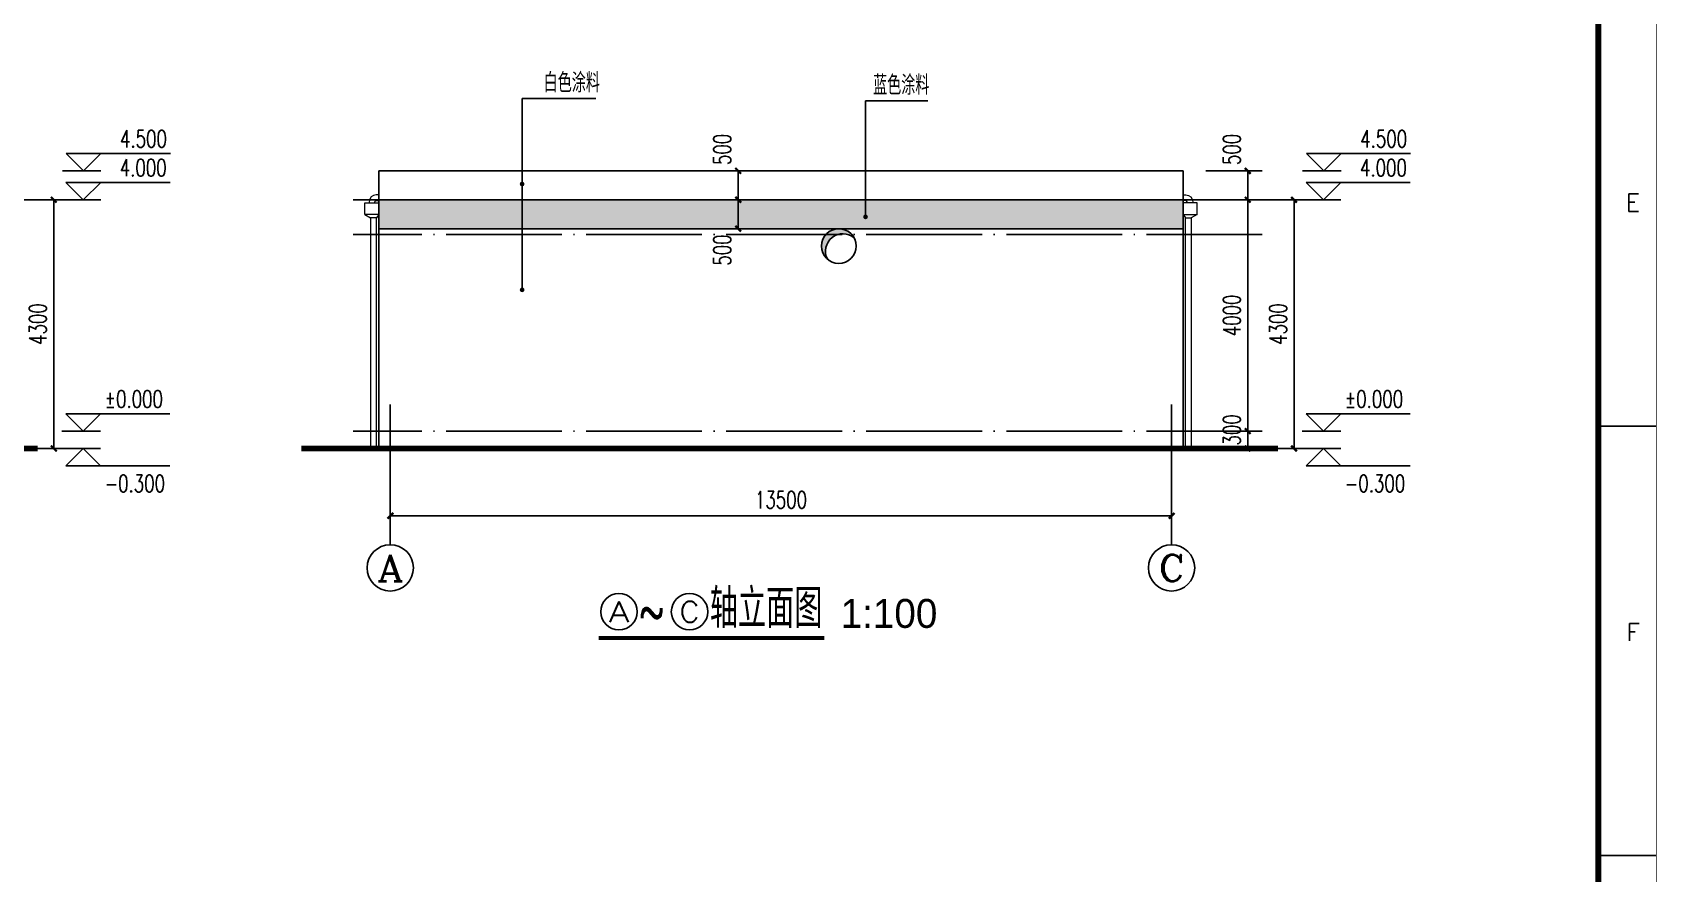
# Model space of a CAD drawing. Header units: millimetres. Extents: x 520869 to 643785, y -152849 to 11200.
# Drawn here: x 593741 to 621802, y -138286 to -123743 of the extents above; entities that cross this region are included whole.
import ezdxf
from ezdxf.enums import TextEntityAlignment as Align

# ---------------------------------------------------------------- set-up
doc = ezdxf.new("R2010")
doc.units = ezdxf.units.MM
doc.header["$LTSCALE"] = 1000
doc.linetypes.add('CENTER', pattern=[2, 1.25, -0.25, 0.25, -0.25])
doc.linetypes.add('DOTE', pattern=[2.42, 2, -0.2, 0.02, -0.2])
doc.layers.get('0').update_dxf_attribs({"color": 8})
doc.layers.get('DEFPOINTS').update_dxf_attribs({"color": 8})
for name, color, linetype in [('3T_WOOD', 8, 'Continuous'), ('AXIS', 8, 'Continuous'), ('AXIS_TEXT', 8, 'Continuous'), ('D', 8, 'Continuous'), ('DIM_LEAD', 8, 'Continuous'), ('DIM_SYMB', 8, 'Continuous'), ('DOTE', 8, 'CENTER'), ('PUB_DIM', 8, 'Continuous'), ('PUB_TEXT', 8, 'Continuous'), ('WALL', 8, 'Continuous'), ('填充', 8, 'Continuous')]:
    doc.layers.add(name, color=color, linetype=linetype)
doc.layers.add('常规模型', color=8, linetype='Continuous', lineweight=18)
doc.styles.add('_TCH_AXIS', font='COMPLEX', dxfattribs={"bigfont": 'GBCBIG'})
doc.styles.add('_TCH_DIM', font='SIMPLEX', dxfattribs={"bigfont": 'GBCBIG'})
doc.styles.add('_TCH_DIM_T3', font='SIMPLEX', dxfattribs={"width": 0.705882, "bigfont": 'GBCBIG'})
doc.styles.add('HZTXT', font='haiwenrs.shx', dxfattribs={"bigfont": 'haiwenhz.shx'})
doc.styles.get("Standard").update_dxf_attribs({"font": 'txt', "bigfont": 'gbcbig.shx'})
doc.dimstyles.new('_TCH_ARCH&&100', dxfattribs={"dimtxt": 297.5, "dimasz": 100, "dimexe": 250, "dimexo": 300, "dimgap": 126.25, "dimtad": 1, "dimdec": 0, "dimzin": 0, "dimdsep": 46, "dimtxsty": '_TCH_DIM_T3', "dimblk": 'ARCHTICK', "dimcen": 0.09, "dimclrt": 7, "dimazin": 2, "dimtfac": 1, "dimtdec": 0, "dimtix": 1, "dimtmove": 2, "dimatfit": 3, "dimfxl": 0, "dimtolj": 1, "dimtzin": 0, "dimarcsym": 0})

# ---------------------------------------------------------------- blocks, each defined once
blk = doc.blocks.new('GEDI_WK_A1')
at = {"color": 3}
for p, q in [((831, 222.75), (841, 222.75)), ((831, 148.5), (841, 148.5))]:
    blk.add_line(p, q, dxfattribs=at)
for points, const_width in [([(0, 0), (841, 0), (841, 594), (0, 594)], 0.1), ([(25, 10), (831, 10), (831, 584), (25, 584)], 1)]:
    blk.add_lwpolyline(points, close=True, dxfattribs=dict(at, const_width=const_width))
for s, p in [('E', (837, 259.88)), ('F', (837, 185.62))]:
    blk.add_text(s, height=3, dxfattribs=at).set_placement(p, align=Align.CENTER)
blk = doc.blocks.new('dfasdf')
at = {"layer": '常规模型'}
for p, q in [((60462, 62812), (60702, 62812)), ((60462, 62612), (60462, 62812)), ((60702, 62612), (60462, 62612)), ((60462, 62612), (60562, 62552)), ((60537, 62832), (60537, 62812)), ((60637, 62812), (60637, 62832)), ((60657, 62852), (60702, 62852)), ((60702, 62612), (60662, 62552)), ((60562, 62552), (60562, 62452)), ((60662, 62552), (60562, 62552)), ((60562, 62452), (60562, 62152)), ((60662, 62452), (60662, 62552)), ((60662, 62152), (60662, 62452)), ((60562, 62152), (60562, 58566)), ((60662, 58566), (60662, 62152))]:
    blk.add_line(p, q, dxfattribs=at)
for radius in [120, 20]:
    blk.add_arc((60657, 62832), radius, 90, 180, dxfattribs=at)
blk = doc.blocks.new('_ArchTick')
at = {"color": 0, "linetype": 'ByBlock', "const_width": 0.4}
blk.add_lwpolyline([(-0.5, -0.5), (0.5, 0.5)], dxfattribs=at)
blk = doc.blocks.new('*D45')
at = {"layer": 'DEFPOINTS', "color": 0, "transparency": 16777216}
for p in [(605934, -126636), (606674, -126636), (606674, -127136)]:
    blk.add_point(p, dxfattribs=at)
at = {"layer": 'PUB_DIM', "color": 0, "lineweight": -2, "transparency": 16777216}
for p, q in [((606374, -126636), (605684, -126636)), ((605934, -127136), (605934, -126636)), ((606374, -127136), (605684, -127136))]:
    blk.add_line(p, q, dxfattribs=at)
at = {"layer": 'PUB_DIM', "color": 0, "lineweight": -2, "transparency": 16777216, "xscale": 100, "yscale": 100, "zscale": 100}
for p, rotation in [((605934, -126636), 90), ((605934, -127136), 270)]:
    blk.add_blockref('_ArchTick', p, dxfattribs=dict(at, rotation=rotation))
at = {"layer": 'PUB_DIM', "color": 7, "transparency": 16777216, "insert": (605659, -127506), "char_height": 297.5, "attachment_point": 5, "rotation": 90, "style": '_TCH_DIM_T3'}
blk.add_mtext('\\A1;500', dxfattribs=at)
blk = doc.blocks.new('*D46')
at = {"layer": 'DEFPOINTS', "color": 0, "transparency": 16777216}
for p in [(605934, -126136), (606674, -126136), (606674, -126636)]:
    blk.add_point(p, dxfattribs=at)
at = {"layer": 'PUB_DIM', "color": 0, "lineweight": -2, "transparency": 16777216}
for p, q in [((606374, -126136), (605684, -126136)), ((605934, -126636), (605934, -126136)), ((606374, -126636), (605684, -126636))]:
    blk.add_line(p, q, dxfattribs=at)
at = {"layer": 'PUB_DIM', "color": 0, "lineweight": -2, "transparency": 16777216, "xscale": 100, "yscale": 100, "zscale": 100}
for p, rotation in [((605934, -126136), 90), ((605934, -126636), 270)]:
    blk.add_blockref('_ArchTick', p, dxfattribs=dict(at, rotation=rotation))
at = {"layer": 'PUB_DIM', "color": 7, "transparency": 16777216, "insert": (605659, -125766), "char_height": 297.5, "attachment_point": 5, "rotation": 90, "style": '_TCH_DIM_T3'}
blk.add_mtext('\\A1;500', dxfattribs=at)
blk = doc.blocks.new('*D49')
at = {"layer": 'DEFPOINTS', "color": 0, "transparency": 16777216}
for p in [(599924, -131748), (613424, -131748), (613424, -132100)]:
    blk.add_point(p, dxfattribs=at)
at = {"layer": 'PUB_DIM', "color": 0, "lineweight": -2, "transparency": 16777216}
for p, q in [((599924, -132048), (599924, -132350)), ((599924, -132100), (613424, -132100)), ((613424, -132048), (613424, -132350))]:
    blk.add_line(p, q, dxfattribs=at)
at = {"layer": 'PUB_DIM', "color": 0, "lineweight": -2, "transparency": 16777216, "xscale": 100, "yscale": 100, "zscale": 100, "rotation": 180}
blk.add_blockref('_ArchTick', (599924, -132100), dxfattribs=at)
at = {"layer": 'PUB_DIM', "color": 0, "lineweight": -2, "transparency": 16777216, "xscale": 100, "yscale": 100, "zscale": 100}
blk.add_blockref('_ArchTick', (613424, -132100), dxfattribs=at)
at = {"layer": 'PUB_DIM', "color": 7, "transparency": 16777216, "insert": (606674, -131825), "char_height": 297.5, "attachment_point": 5, "style": '_TCH_DIM_T3'}
blk.add_mtext('\\A1;13500', dxfattribs=at)
blk = doc.blocks.new('*D50')
at = {"layer": 'DEFPOINTS', "color": 0, "transparency": 16777216}
for p in [(614105, -126636), (615539, -126636), (614105, -130936)]:
    blk.add_point(p, dxfattribs=at)
at = {"layer": 'PUB_DIM', "color": 0, "lineweight": -2, "transparency": 16777216}
for p, q in [((614405, -126636), (615789, -126636)), ((615539, -130936), (615539, -126636)), ((614405, -130936), (615789, -130936))]:
    blk.add_line(p, q, dxfattribs=at)
at = {"layer": 'PUB_DIM', "color": 0, "lineweight": -2, "transparency": 16777216, "xscale": 100, "yscale": 100, "zscale": 100}
for p, rotation in [((615539, -126636), 90), ((615539, -130936), 270)]:
    blk.add_blockref('_ArchTick', p, dxfattribs=dict(at, rotation=rotation))
at = {"layer": 'PUB_DIM', "color": 7, "transparency": 16777216, "insert": (615264, -128786), "char_height": 297.5, "attachment_point": 5, "rotation": 90, "style": '_TCH_DIM_T3'}
blk.add_mtext('\\A1;4300', dxfattribs=at)
blk = doc.blocks.new('*D51')
at = {"layer": 'DEFPOINTS', "color": 0, "transparency": 16777216}
for p in [(613714, -126136), (614739, -126136), (613714, -126636)]:
    blk.add_point(p, dxfattribs=at)
at = {"layer": 'PUB_DIM', "color": 0, "lineweight": -2, "transparency": 16777216}
for p, q in [((614014, -126136), (614989, -126136)), ((614739, -126636), (614739, -126136)), ((614014, -126636), (614989, -126636))]:
    blk.add_line(p, q, dxfattribs=at)
at = {"layer": 'PUB_DIM', "color": 0, "lineweight": -2, "transparency": 16777216, "xscale": 100, "yscale": 100, "zscale": 100}
for p, rotation in [((614739, -126136), 90), ((614739, -126636), 270)]:
    blk.add_blockref('_ArchTick', p, dxfattribs=dict(at, rotation=rotation))
at = {"layer": 'PUB_DIM', "color": 7, "transparency": 16777216, "insert": (614464, -125766), "char_height": 297.5, "attachment_point": 5, "rotation": 90, "style": '_TCH_DIM_T3'}
blk.add_mtext('\\A1;500', dxfattribs=at)
blk = doc.blocks.new('*D52')
at = {"layer": 'DEFPOINTS', "color": 0, "transparency": 16777216}
for p in [(613714, -126636), (614739, -126636), (613714, -130636)]:
    blk.add_point(p, dxfattribs=at)
at = {"layer": 'PUB_DIM', "color": 0, "lineweight": -2, "transparency": 16777216}
for p, q in [((614014, -126636), (614989, -126636)), ((614739, -130636), (614739, -126636)), ((614014, -130636), (614989, -130636))]:
    blk.add_line(p, q, dxfattribs=at)
at = {"layer": 'PUB_DIM', "color": 0, "lineweight": -2, "transparency": 16777216, "xscale": 100, "yscale": 100, "zscale": 100}
for p, rotation in [((614739, -126636), 90), ((614739, -130636), 270)]:
    blk.add_blockref('_ArchTick', p, dxfattribs=dict(at, rotation=rotation))
at = {"layer": 'PUB_DIM', "color": 7, "transparency": 16777216, "insert": (614464, -128636), "char_height": 297.5, "attachment_point": 5, "rotation": 90, "style": '_TCH_DIM_T3'}
blk.add_mtext('\\A1;4000', dxfattribs=at)
blk = doc.blocks.new('*D53')
at = {"layer": 'DEFPOINTS', "color": 0, "transparency": 16777216}
for p in [(613714, -130636), (614739, -130636), (613714, -130936)]:
    blk.add_point(p, dxfattribs=at)
at = {"layer": 'PUB_DIM', "color": 0, "lineweight": -2, "transparency": 16777216}
for p, q in [((614014, -130636), (614989, -130636)), ((614739, -130936), (614739, -130636)), ((614014, -130936), (614989, -130936))]:
    blk.add_line(p, q, dxfattribs=at)
at = {"layer": 'PUB_DIM', "color": 0, "lineweight": -2, "transparency": 16777216, "xscale": 100, "yscale": 100, "zscale": 100}
for p, rotation in [((614739, -130636), 90), ((614739, -130936), 270)]:
    blk.add_blockref('_ArchTick', p, dxfattribs=dict(at, rotation=rotation))
at = {"layer": 'PUB_DIM', "color": 7, "transparency": 16777216, "insert": (614464, -130616), "char_height": 297.5, "attachment_point": 5, "rotation": 90, "style": '_TCH_DIM_T3'}
blk.add_mtext('\\A1;300', dxfattribs=at)
blk = doc.blocks.new('*D55')
at = {"layer": 'DEFPOINTS', "color": 0, "transparency": 16777216}
for p in [(592676, -126636), (594109, -126636), (592676, -130936)]:
    blk.add_point(p, dxfattribs=at)
at = {"layer": 'PUB_DIM', "color": 0, "lineweight": -2, "transparency": 16777216}
for p, q in [((592976, -126636), (594359, -126636)), ((594109, -130936), (594109, -126636)), ((592976, -130936), (594359, -130936))]:
    blk.add_line(p, q, dxfattribs=at)
at = {"layer": 'PUB_DIM', "color": 0, "lineweight": -2, "transparency": 16777216, "xscale": 100, "yscale": 100, "zscale": 100}
for p, rotation in [((594109, -126636), 90), ((594109, -130936), 270)]:
    blk.add_blockref('_ArchTick', p, dxfattribs=dict(at, rotation=rotation))
at = {"layer": 'PUB_DIM', "color": 7, "transparency": 16777216, "insert": (593834, -128786), "char_height": 297.5, "attachment_point": 5, "rotation": 90, "style": '_TCH_DIM_T3'}
blk.add_mtext('\\A1;4300', dxfattribs=at)

msp = doc.modelspace()

# ---------------------------------------------------------------- hatches: boundary and pattern name
at = {"layer": 'D'}
h = msp.add_hatch(color=256, dxfattribs=at)
h.paths.add_polyline_path([(607450.1, -127235.9), (607657.2, -127235.9, -0.1465193), (607829.3, -127235.9), (607897.4, -127235.9, 0.4472136)])
h.paths.add_polyline_path([(607657.2, -127235.9), (607450.1, -127235.9, 0.1844831), (607373.7, -127435.9, 0.2181438), (607477.8, -127663.1, -0.4721721)])
at = {"layer": '填充'}
h = msp.add_hatch(dxfattribs=at)
h.set_pattern_fill('松散材料', color=256, scale=30, style=0)
h.set_pattern_definition([(0, (116748.066, 66544.953), (28.125, 56.25), [0, -56.25])])
h.paths.add_polyline_path([(613623.7, -127135.9), (613623.7, -126635.9), (599723.7, -126635.9), (599723.7, -127135.9)])

# ---------------------------------------------------------------- linework, layer by layer
at = {"layer": '3T_WOOD'}
for p, q in [((599723.7, -126635.9), (613623.7, -126635.9)), ((599723.7, -127135.9), (613623.7, -127135.9))]:
    msp.add_line(p, q, dxfattribs=at)
at = {"layer": 'AXIS'}
for p, q in [((599923.7, -130175.9), (599923.7, -132601.9)), ((613423.7, -130175.9), (613423.7, -132601.9))]:
    msp.add_line(p, q, dxfattribs=at)
for centre in [(599923.7, -133001.9), (613423.7, -133001.9)]:
    msp.add_circle(centre, 400, dxfattribs=at)
at = {"layer": 'D'}
msp.add_circle((607673.7, -127435.9), 300, dxfattribs=at)
msp.add_arc((607743.3, -127523.3), 300, 49.22374, 207.77275, dxfattribs=at)
at = {"layer": 'DIM_LEAD'}
for p, q in [((602201.4, -128193.9), (602201.4, -124885.7)), ((602201.4, -126364.3), (602201.4, -124885.7)), ((602201.4, -128193.9), (602201.4, -124885.7)), ((602201.4, -124885.7), (603474.8, -124885.7)), ((608134.9, -126932.1), (608134.9, -124926.4)), ((608134.9, -124926.4), (609211.5, -124926.4))]:
    msp.add_line(p, q, dxfattribs=at)
at = {"layer": 'DIM_LEAD', "const_width": 40}
for points in [[(602201.4, -126384.3, 1), (602201.4, -126344.3, 1)], [(608134.9, -126952.1, 1), (608134.9, -126912.1, 1)], [(602201.4, -128213.9, 1), (602201.4, -128173.9, 1)], [(602201.4, -128213.9, 1), (602201.4, -128173.9, 1)]]:
    msp.add_lwpolyline(points, format="xyb", close=True, dxfattribs=at)
at = {"layer": 'DIM_SYMB', "const_width": 70}
msp.add_lwpolyline([(603524.1, -134213.9), (607423.5, -134213.9)], dxfattribs=at)
at = {"layer": 'DOTE', "linetype": 'DOTE'}
for p, q in [((614988.5, -126635.9), (599280.7, -126635.9)), ((614988.5, -127235.9), (599280.7, -127235.9)), ((614988.5, -130635.9), (599280.7, -130635.9))]:
    msp.add_line(p, q, dxfattribs=at)
at = {"layer": 'PUB_DIM'}
for p, q in [((594624, -126135.9), (594324, -125835.9)), ((594324, -125835.9), (596124, -125835.9)), ((594624, -126135.9), (594924, -125835.9)), ((616053, -126135.9), (615753, -125835.9)), ((615753, -125835.9), (617553, -125835.9)), ((616053, -126135.9), (616353, -125835.9)), ((594257.5, -126135.9), (594924, -126135.9)), ((615686.5, -126135.9), (616353, -126135.9)), ((594619.5, -126635.9), (594319.5, -126335.9)), ((594319.5, -126335.9), (596119.5, -126335.9)), ((594619.5, -126635.9), (594919.5, -126335.9)), ((616048.5, -126635.9), (615748.5, -126335.9)), ((615748.5, -126335.9), (617548.5, -126335.9)), ((616048.5, -126635.9), (616348.5, -126335.9)), ((594253, -126635.9), (594919.5, -126635.9)), ((615682, -126635.9), (616348.5, -126635.9)), ((594617, -130635.9), (594317, -130335.9)), ((594317, -130335.9), (596117, -130335.9)), ((594617, -130635.9), (594917, -130335.9)), ((616046, -130635.9), (615746, -130335.9)), ((615746, -130335.9), (617546, -130335.9)), ((616046, -130635.9), (616346, -130335.9)), ((594250.5, -130635.9), (594917, -130635.9)), ((615679.5, -130635.9), (616346, -130635.9)), ((594250.5, -130935.9), (594917, -130935.9)), ((594617, -130935.9), (594317, -131235.9)), ((594617, -130935.9), (594917, -131235.9)), ((615679.5, -130935.9), (616346, -130935.9)), ((616046, -130935.9), (615746, -131235.9)), ((616046, -130935.9), (616346, -131235.9)), ((594317, -131235.9), (596117, -131235.9)), ((615746, -131235.9), (617546, -131235.9))]:
    msp.add_line(p, q, dxfattribs=at)
at = {"layer": 'PUB_TEXT'}
for centre in [(603874.1, -133758.9), (605094.1, -133758.9)]:
    msp.add_circle(centre, 315, dxfattribs=at)
at = {"layer": 'WALL'}
for p, q in [((599723.7, -126135.9), (599723.7, -130935.9)), ((599723.7, -126135.9), (613623.7, -126135.9)), ((613623.7, -126135.9), (613623.7, -130935.9))]:
    msp.add_line(p, q, dxfattribs=at)
at = {"layer": 'WALL', "const_width": 100}
for points in [[(576957.8, -130935.9), (593831.8, -130935.9)], [(598386.8, -130935.9), (615260.8, -130935.9)]]:
    msp.add_lwpolyline(points, dxfattribs=at)
at = {"layer": '常规模型'}
for p, q in [((599723.7, -126550.1), (599678.7, -126550.1)), ((613623.7, -126550.1), (613668.7, -126550.1))]:
    msp.add_line(p, q, dxfattribs=at)

# ---------------------------------------------------------------- block references
at = {"xscale": 100, "yscale": 100, "zscale": 100}
msp.add_blockref('GEDI_WK_A1', (537697.3, -152824.2), dxfattribs=at)
at = {"layer": 'D'}
msp.add_blockref('dfasdf', (539021.7, -189502.1), dxfattribs=at)
at = {"layer": 'D', "xscale": -1}
msp.add_blockref('dfasdf', (674325.8, -189502.1), dxfattribs=at)

# ---------------------------------------------------------------- texts
at = {"layer": 'AXIS_TEXT', "style": '_TCH_AXIS'}
for s, width, p, p2 in [('A', 1.166667, (599697.5, -133228.2), (600150, -133228.2)), ('C', 1.4, (613197.5, -133228.2), (613650, -133228.2))]:
    msp.add_text(s, height=452.5, dxfattribs=dict(at, width=width)).set_placement(p, p2, align=Align.FIT)
at = {"layer": 'PUB_TEXT'}
for s, height, style, p in [('白色涂料', 337.59, '_TCH_DIM', (602573.7, -124780.7)), ('蓝色涂料', 337.59, '_TCH_DIM', (608265.7, -124821.4)), ('轴立面图', 675.18, '_TCH_DIM', (605444.1, -134038.9)), ('1:100', 500, 'HZTXT', (607703.5, -134038.9))]:
    msp.add_text(s, height=height, dxfattribs=dict(at, style=style)).set_placement(p)
at = {"layer": 'PUB_TEXT', "style": '_TCH_DIM', "width": 0.705882}
for s, height, p in [('4.500', 297.5, (595254, -125730.9)), ('4.500', 297.5, (616683, -125730.9)), ('4.000', 297.5, (595249.5, -126230.9)), ('4.000', 297.5, (616678.5, -126230.9)), ('%%p0.000', 297.5, (594987, -130230.9)), ('%%p0.000', 297.5, (616416, -130230.9)), ('-0.300', 297.5, (594987, -131690.9)), ('-0.300', 297.5, (616416, -131690.9)), ('~', 595, (604224.1, -134038.9))]:
    msp.add_text(s, height=height, dxfattribs=at).set_placement(p)
at = {"layer": 'PUB_TEXT', "style": '_TCH_DIM'}
for s, width, p, p2 in [('A', 1.3125, (603695.9, -133937.1), (604052.3, -133937.1)), ('C', 1.4, (604915.9, -133937.1), (605272.3, -133937.1))]:
    msp.add_text(s, height=356.4, dxfattribs=dict(at, width=width)).set_placement(p, p2, align=Align.FIT)

# ---------------------------------------------------------------- dimensions: what is measured, and where the dimension line sits
at = {"layer": 'PUB_DIM'}
for base, p1, p2, text, picture, middle in [((605934, -126135.9), (606673.7, -126635.9), (606673.7, -126135.9), '500', '*D46', (605659, -125765.9)), ((614738.5, -126135.9), (613713.6, -126635.9), (613713.6, -126135.9), '500', '*D51', (614463.5, -125765.9)), ((605934, -126635.9), (606673.7, -127135.9), (606673.7, -126635.9), '500', '*D45', (605659, -127505.9)), ((614738.5, -130635.9), (613713.6, -130935.9), (613713.6, -130635.9), '300', '*D53', (614463.5, -130615.5))]:
    dim = msp.add_linear_dim(base=base, p1=p1, p2=p2, angle=90, text=text, dimstyle='_TCH_ARCH&&100', dxfattribs=at)
    dim.commit()
    dim.dimension.update_dxf_attribs({"geometry": picture, "text_midpoint": middle, "dimtype": 129})
for p1, p2, distance, text, picture, middle in [((592675.6, -130935.9), (592675.6, -126635.9), -1433.9, '4300', '*D55', (593834.5, -128785.9)), ((613713.6, -130635.9), (613713.6, -126635.9), -1024.9, '4000', '*D52', (614463.5, -128635.9)), ((614104.6, -130935.9), (614104.6, -126635.9), -1433.9, '4300', '*D50', (615263.5, -128785.9)), ((599923.7, -131748.4), (613423.7, -131748.4), -351.2, '13500', '*D49', (606673.7, -131824.6))]:
    dim = msp.add_aligned_dim(p1=p1, p2=p2, distance=distance, text=text, dimstyle='_TCH_ARCH&&100', dxfattribs=at)
    dim.commit()
    dim.dimension.update_dxf_attribs({"geometry": picture, "text_midpoint": middle})

doc.saveas('drawing.dxf')
